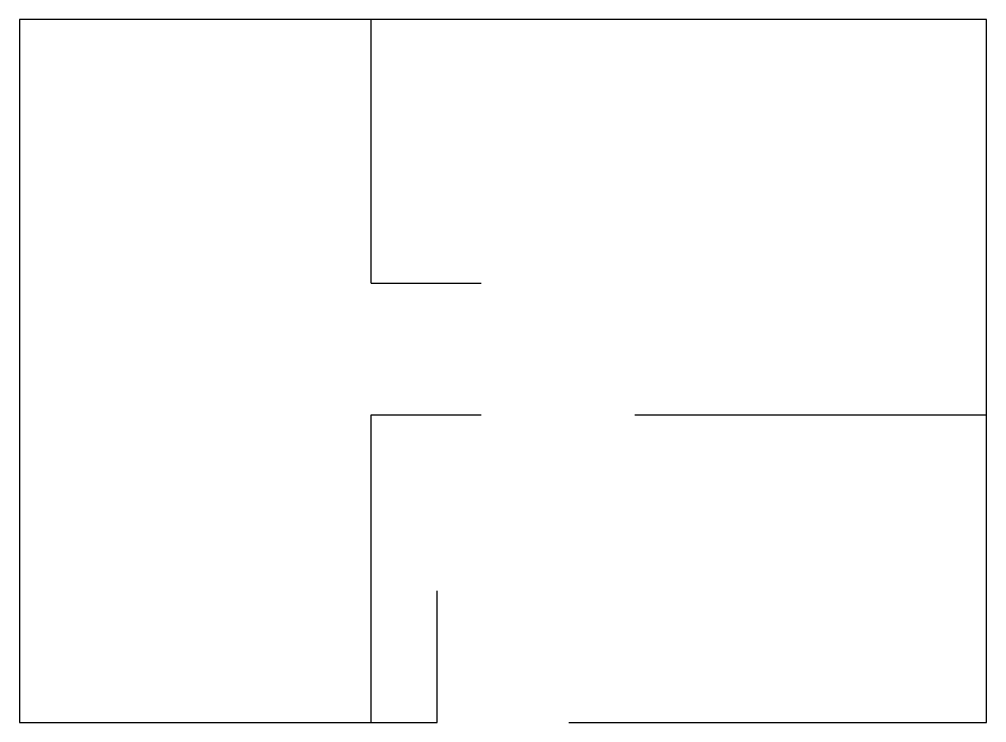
# Model space of a CAD drawing. Header units: feet. Extents: x 0 to 22, y 0 to 16.
import ezdxf

# ---------------------------------------------------------------- set-up
doc = ezdxf.new("R2010")
doc.units = ezdxf.units.FT

msp = doc.modelspace()

# ---------------------------------------------------------------- linework, layer by layer
at = {"layer": 'A-DOOR'}
for p, q in [((8, 10), (10.5, 10)), ((8, 7), (10.5, 7)), ((9.5, 0), (9.5, 3))]:
    msp.add_line(p, q, dxfattribs=at)
at = {"layer": 'A-WALL'}
for p, q in [((22, 16), (0, 16)), ((0, 16), (0, 0)), ((8, 10), (8, 16)), ((22, 0), (22, 16)), ((8, 0), (8, 7)), ((14, 7), (22, 7)), ((0, 0), (9.5, 0)), ((12.5, 0), (22, 0))]:
    msp.add_line(p, q, dxfattribs=at)

doc.saveas('drawing.dxf')
